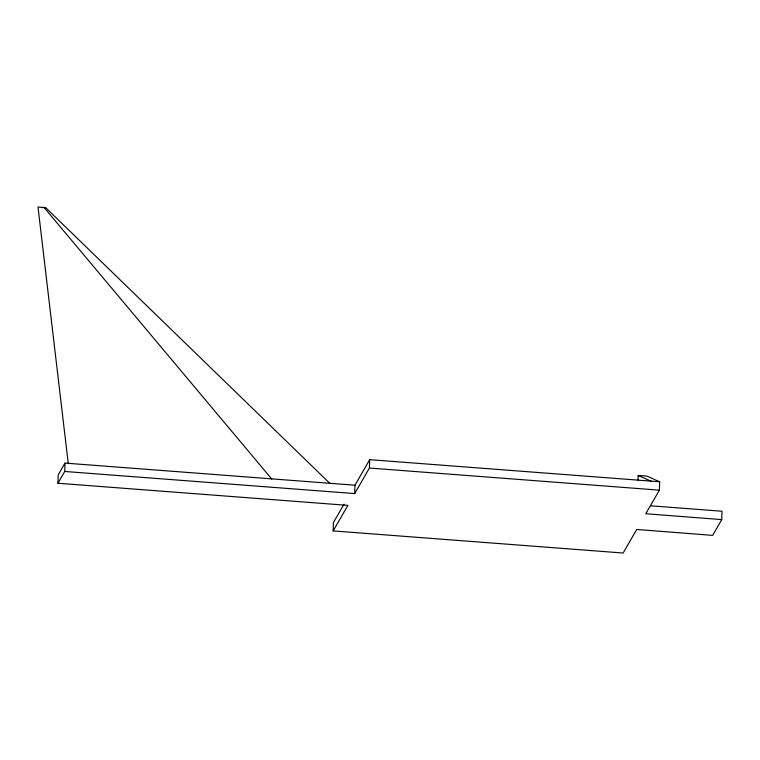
<?xml version="1.0" encoding="UTF-8"?>
<svg xmlns="http://www.w3.org/2000/svg" width="760" height="760" viewBox="0 0 760 760"><rect width="100%" height="100%" fill="white"/><g stroke="black" fill="none" stroke-linecap="round" stroke-linejoin="round"><path stroke-width="1.14" d="M638.048 480.159L638.172 475.475L646.808 476.045L659.651 481.783L659.395 490.162L645.791 513.731L721.734 519.612L722 511.242L650.731 505.799M721.734 519.612L712.671 535.382L636.728 529.454L623.133 553.024L333.174 530.917L347.899 505.372L57.941 483.255L58.206 474.876L64.999 463.087L354.967 485.212L369.692 459.667L659.651 481.783M57.941 483.255L64.743 471.466L64.999 463.087M333.174 530.917L333.431 522.538L344.042 504.156M64.743 471.466L354.702 493.582L354.967 485.212M354.702 493.582L369.426 468.036L369.692 459.667M330.115 483.626L45.572 207.546L42.085 207.603M68.276 463.666L38 207.043L45.59 207.623M369.426 468.036L659.395 490.162M638.172 475.475L651.006 481.127M43.842 207.223L271.805 479.085"/></g></svg>
